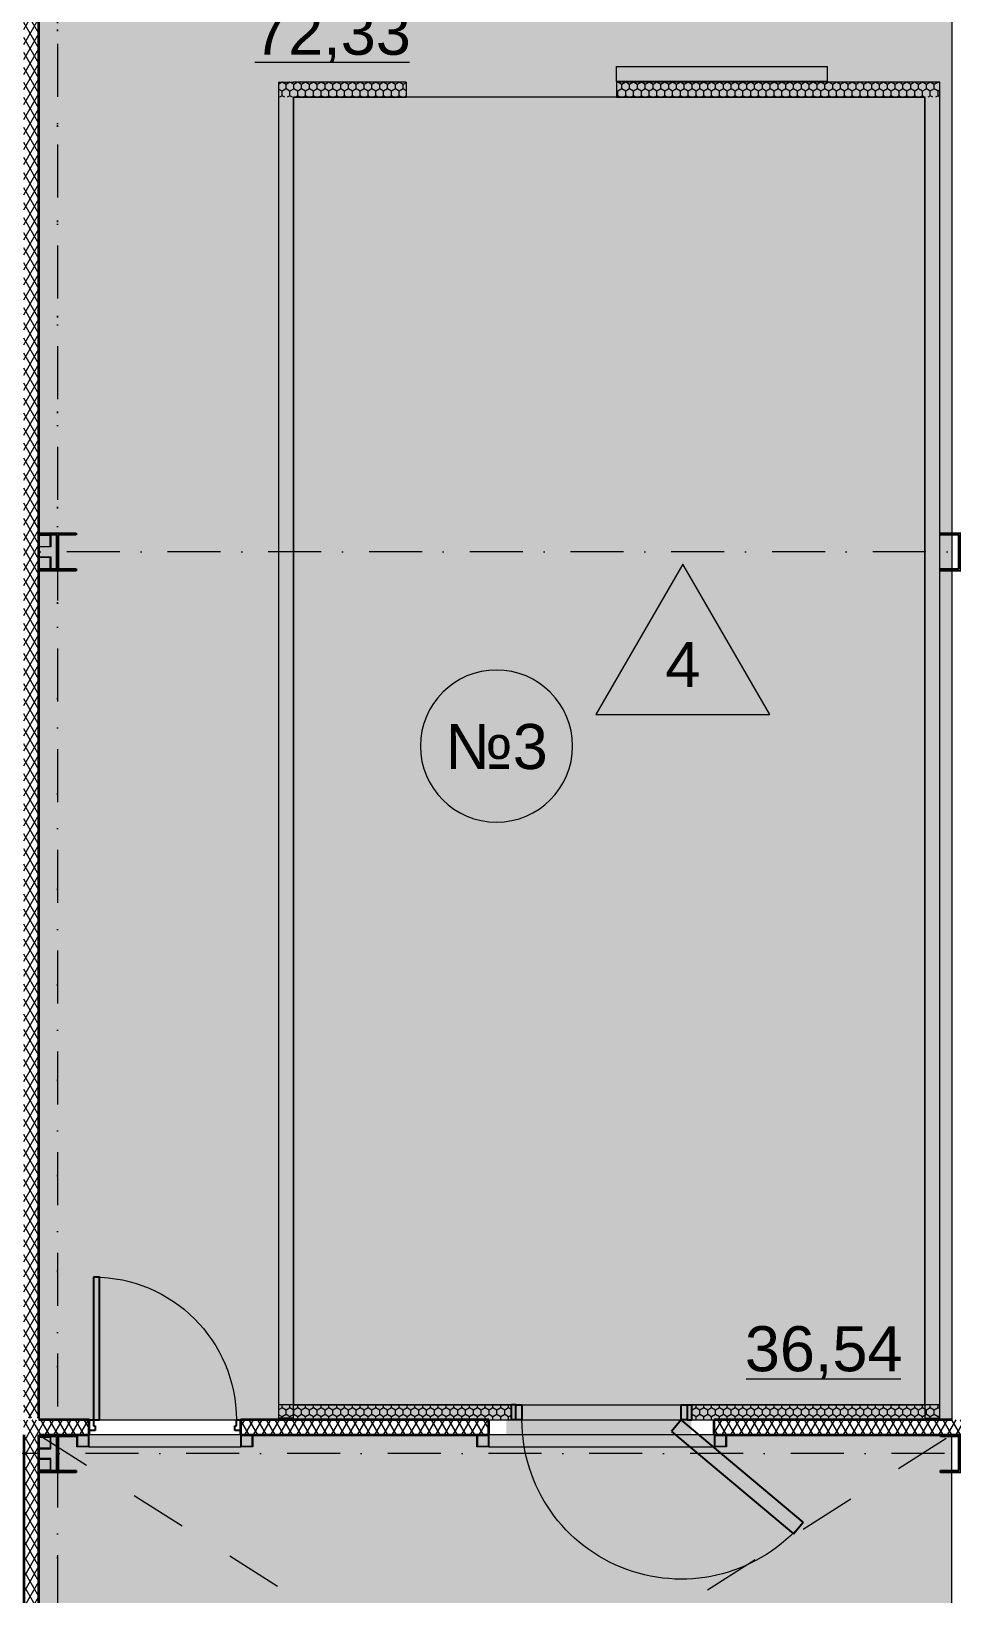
# Model space of a CAD drawing. Header units: millimetres. Extents: x -10605 to 104127, y -15987 to 52426.
# Drawn here: x 51825 to 57950, y 27068 to 37464 of the extents above; entities that cross this region are included whole.
import ezdxf
from ezdxf.enums import TextEntityAlignment as Align

# ---------------------------------------------------------------- set-up
doc = ezdxf.new("R2010")
doc.units = ezdxf.units.MM
doc.header["$MEASUREMENT"] = 0
for name, pattern in [('Dot & Dashed', [670.277762, 352.777767, -176.388884, 0, -141.111112]), ('roto_dd', [752.592, 376.296, -376.296]), ('Крупный пунктир', [634.99999, 0, -634.99999]), ('Штриховая', [300, 200, -100])]:
    doc.linetypes.add(name, pattern=pattern)
for name, color, linetype in [('Двери Archicad', 7, 'Continuous'), ('Зоны', 7, 'Continuous'), ('Зоны морозильные камеры', 7, 'Continuous'), ('Металлический каркас здания', 7, 'Continuous'), ('Морозильные камеры', 7, 'Continuous'), ('Оси', 7, 'Continuous'), ('Стены', 7, 'Continuous')]:
    doc.layers.add(name, color=color, linetype=linetype)
for name, color, linetype, lineweight in [('Двери Archicad_Ном._пера__3', 7, 'Continuous', 0), ('Двери Archicad_Ном._пера__97', 7, 'Continuous', 35), ('Двери Archicad_Ном._пера__98', 7, 'Continuous', 25), ('Зоны морозильные камеры_Ном._пера__100', 7, 'Continuous', 9), ('Зоны_Ном._пера__91', 255, 'Continuous', 0), ('Мебель и  оборудование_Ном._пера__200', 7, 'Continuous', 0), ('Металлический каркас здания_Ном._пера__98', 7, 'Continuous', 25), ('Металлический каркас здания_Ном._пера__99', 7, 'Continuous', 15), ('Оси_Ном._пера__200', 7, 'Continuous', 0), ('Паспорта Зон Archicad_Ном._пера__100', 7, 'Continuous', 9), ('Стены _Ном._пера__97', 7, 'Continuous', 35)]:
    doc.layers.add(name, color=color, linetype=linetype, lineweight=lineweight)
for name, color, linetype, lineweight, true_color in [('Двери Archicad_Ном._пера__6', 7, 'Continuous', 13, 0xc23fa3ff), ('Зоны морозильные камеры_Ном._пера__6', 7, 'Continuous', 13, 0xc23fa3ff), ('Морозильные камеры_Ном._пера__6', 7, 'Continuous', 13, 0xc23fa3ff)]:
    doc.layers.add(name, color=color, linetype=linetype, lineweight=lineweight, true_color=true_color)
doc.styles.add('РЎР“Р•РќР•Р\xa0РР\xa0_РЎРўРР›Р¬_1', font='arial.ttf')
pattern_1 = [(60, (0, 0), (-43.30127, 25), []), (120, (0, 0), (43.30127, 25), [])]
pattern_2 = [(90, (0, 0), (-60, 0), [])]
pattern_3 = [(90, (0, 0), (-51.961524, 0), [30, -60]), (90, (-25.98, 45), (-51.961524, 0), [30, -60]), (150, (-1e-14, 30), (25.980762, 45), [30, -60]), (150, (-51.96, 30), (25.980762, 45), [30, -60]), (210, (0, 0), (-25.980762, 45), [30, -60]), (210, (-51.96, -2e-14), (-25.980762, 45), [30, -60])]

# ---------------------------------------------------------------- blocks, each defined once
blk = doc.blocks.new('Разгрузочный тамбур_15_21', base_point=(53628, 38770))
at = {"layer": 'Зоны', "linetype": 'Continuous', "lineweight": 0, "true_color": 0x3f3f3f}
for points in [[(51875, 40125), (51875, 28225), (53470, 28225), (57870, 28225), (57953, 28225), (57953, 40125)], [(56216, 28225), (54986, 28225), (54986, 28125), (56216, 28125)]]:
    blk.add_hatch(color=250, dxfattribs=at).paths.add_polyline_path(points)
at = {"layer": 'Паспорта Зон Archicad_Ном._пера__100', "color": 7, "linetype": 'Continuous', "lineweight": 9}
blk.add_line((53312, 37258), (54341, 37258), dxfattribs=at)
at = {"layer": 'Паспорта Зон Archicad_Ном._пера__100', "color": 7, "lineweight": 9, "style": 'РЎР“Р•РќР•Р\xa0РР\xa0_РЎРўРР›Р¬_1'}
for tag, p in [('ROOM_NUMBER', (54310, 38687)), ('ROOM_AREA', (53826, 37458))]:
    blk.add_attdef(tag, text='', height=300, dxfattribs=at).set_placement(p, align=Align.MIDDLE_CENTER)
blk = doc.blocks.new('Стена_1', base_point=(51875, 40125))
at = {"layer": 'Стены', "linetype": 'Continuous', "lineweight": 0, "true_color": 0x000000}
h = blk.add_hatch(dxfattribs=at)
h.set_pattern_fill('Batt_Insulation__3_', color=18, style=0, pattern_type=2)
h.set_pattern_definition(pattern_1)
h.paths.add_polyline_path([(51875, 28235), (51875, 40125), (51775, 40125), (51775, 28235)])
at = {"layer": 'Стены _Ном._пера__97', "color": 7, "linetype": 'Continuous', "lineweight": 35, "flags": 128}
blk.add_lwpolyline([(51875, 28235), (51875, 40125)], dxfattribs=at)
blk = doc.blocks.new('Колонна SHS ГК 27')
at = {"layer": 'Металлический каркас здания_Ном._пера__99', "linetype": 'Continuous', "lineweight": 0, "true_color": 0xffffff}
h = blk.add_hatch(dxfattribs=at)
h.set_pattern_fill('Barabбs_tйglakц_бllу', style=0, pattern_type=2)
h.set_pattern_definition(pattern_2)
h.paths.add_polyline_path([(-40, -40), (40, -40), (40, 40), (-40, 40)])
h.paths.add_polyline_path([(-36.4, -36.4), (-36.4, 36.4), (36.4, 36.4), (36.4, -36.4)], flags=0)
at = {"layer": 'Металлический каркас здания_Ном._пера__99', "color": 7, "linetype": 'Continuous', "lineweight": 15}
for p, q in [((40, 40), (-40, 40)), ((-40, 40), (-40, -40)), ((-36.4, -36.4), (-36.4, 36.4)), ((-36.4, 36.4), (36.4, 36.4)), ((36.4, 36.4), (36.4, -36.4)), ((40, -40), (40, 40)), ((-40, -40), (40, -40)), ((36.4, -36.4), (-36.4, -36.4))]:
    blk.add_line(p, q, dxfattribs=at)
blk = doc.blocks.new('Труба Квадратного Сечения ГК SHS 27_5')
at = {"layer": 'Металлический каркас здания_Ном._пера__99', "color": 7, "linetype": 'Continuous', "lineweight": 15}
for p, q in [((505, 40), (0, 40)), ((0, 40), (0, 0)), ((0, 0), (0, -40)), ((1010, 40), (505, 40)), ((1010, 0), (1010, 40)), ((1010, -40), (1010, 0)), ((0, -40), (505, -40)), ((505, -40), (1010, -40))]:
    blk.add_line(p, q, dxfattribs=at)
blk = doc.blocks.new('Труба Квадратного Сечения ГК SHS 27_6')
at = {"layer": 'Металлический каркас здания_Ном._пера__99', "color": 7, "linetype": 'Continuous', "lineweight": 15}
for p, q in [((750, 40), (0, 40)), ((0, 40), (0, 0)), ((0, 0), (0, -40)), ((1500, 40), (750, 40)), ((1500, 0), (1500, 40)), ((1500, -40), (1500, 0)), ((0, -40), (750, -40)), ((750, -40), (1500, -40))]:
    blk.add_line(p, q, dxfattribs=at)
blk = doc.blocks.new('Зона подготовки товара_43_62', base_point=(54850, 26475))
at = {"layer": 'Зоны', "linetype": 'Continuous', "lineweight": 0, "true_color": 0x3f3f3f}
blk.add_hatch(color=250, dxfattribs=at).paths.add_polyline_path([(51875, 24275), (57950, 24275), (57950, 28125), (51875, 28125)])
at = {"layer": 'Паспорта Зон Archicad_Ном._пера__100', "color": 7, "linetype": 'Continuous', "lineweight": 9}
blk.add_line((56762, 24470), (57791, 24470), dxfattribs=at)
for start, end in [(0, 180), (180, 0)]:
    blk.add_arc((55765, 25301), 506, start, end, dxfattribs=at)
at = {"layer": 'Паспорта Зон Archicad_Ном._пера__100', "color": 7, "lineweight": 9, "style": 'РЎР“Р•РќР•Р\xa0РР\xa0_РЎРўРР›Р¬_1'}
for tag, p in [('ROOM_NUMBER', (55765, 25298)), ('ROOM_AREA', (57277, 24669))]:
    blk.add_attdef(tag, text='', height=300, dxfattribs=at).set_placement(p, align=Align.MIDDLE_CENTER)
blk = doc.blocks.new('Морозильная камера №3_№3_83', base_point=(55105, 33075))
at = {"layer": 'Зоны морозильные камеры_Ном._пера__6', "linetype": 'Continuous', "lineweight": 0, "true_color": 0x0f283f}
for points in [[(55770, 37025), (55770, 37125), (54270, 37125), (54270, 37025)], [(53570, 28325), (57770, 28325), (57770, 37025), (53570, 37025)]]:
    blk.add_hatch(color=158, dxfattribs=at).paths.add_polyline_path(points)
at = {"layer": 'Зоны морозильные камеры_Ном._пера__100', "color": 7, "linetype": 'Штриховая', "lineweight": 9, "flags": 128}
blk.add_lwpolyline([(53570, 28325), (57770, 28325), (57770, 37025), (53570, 37025)], close=True, dxfattribs=at)
at = {"layer": 'Паспорта Зон Archicad_Ном._пера__100', "color": 7, "linetype": 'Continuous', "lineweight": 9}
for p, q in [((56161, 33919), (55582, 32917)), ((56739, 32917), (56161, 33919)), ((55582, 32917), (56739, 32917)), ((56583, 28498), (57612, 28498))]:
    blk.add_line(p, q, dxfattribs=at)
for start, end in [(0, 180), (180, 0)]:
    blk.add_arc((54921, 32708), 506, start, end, dxfattribs=at)
at = {"layer": 'Паспорта Зон Archicad_Ном._пера__100', "color": 7, "lineweight": 9, "style": 'РЎР“Р•РќР•Р\xa0РР\xa0_РЎРўРР›Р¬_1'}
for tag, p in [('DUMMY_112', (56161, 33251)), ('ROOM_NUMBER', (54921, 32705)), ('ROOM_AREA', (57098, 28698))]:
    blk.add_attdef(tag, text='', height=300, dxfattribs=at).set_placement(p, align=Align.MIDDLE_CENTER)
blk = doc.blocks.new('Однопольная Дверь 27_3')
at = {"layer": 'Двери Archicad_Ном._пера__3', "color": 7, "linetype": 'Continuous', "lineweight": 0}
blk.add_arc((475, 0), 950, 90, 180, dxfattribs=at)
at = {"layer": 'Двери Archicad_Ном._пера__97', "color": 7, "linetype": 'Continuous', "lineweight": 35}
for p, q in [((-505, -70), (-505, 0)), ((-505, -70), (-505, 0)), ((505, -70), (505, 0)), ((505, -70), (505, 0)), ((-505, -100), (-505, -70)), ((505, -100), (505, -70))]:
    blk.add_line(p, q, dxfattribs=at)
at = {"layer": 'Двери Archicad_Ном._пера__98', "color": 7, "linetype": 'Continuous', "lineweight": 25}
for p, q in [((435, 0), (435, 950)), ((435, 950), (475, 950)), ((475, 950), (475, 0)), ((-475, 0), (-505, 0)), ((-505, 0), (-505, -70)), ((-475, -40), (-475, 0)), ((475, 0), (435, 0)), ((505, 0), (475, 0)), ((475, 0), (475, -40)), ((505, -70), (505, 0)), ((-505, -70), (-465, -70)), ((-465, -40), (-475, -40)), ((-465, -70), (-465, -40)), ((475, -40), (465, -40)), ((465, -40), (465, -70)), ((465, -70), (505, -70))]:
    blk.add_line(p, q, dxfattribs=at)
blk = doc.blocks.new('Простой Проем Двери')
at = {"layer": 'Двери Archicad_Ном._пера__97', "color": 7, "linetype": 'Continuous', "lineweight": 35}
for p, q in [((-750, 0), (-750, -100)), ((750, 0), (750, -100))]:
    blk.add_line(p, q, dxfattribs=at)
blk = doc.blocks.new('Стена_109', base_point=(98125, 28125))
at = {"layer": 'Стены', "linetype": 'Continuous', "lineweight": 0, "true_color": 0x000000}
h = blk.add_hatch(dxfattribs=at)
h.set_pattern_fill('Batt_Insulation__3_', color=18, style=0, pattern_type=2)
h.set_pattern_definition(pattern_1)
h.paths.add_polyline_path([(51875, 28225), (51875, 28125), (52210, 28125), (52210, 28225)])
h = blk.add_hatch(dxfattribs=at)
h.set_pattern_fill('Batt_Insulation__3_', color=18, style=0, pattern_type=2)
h.set_pattern_definition(pattern_1)
h.paths.add_polyline_path([(53220, 28125), (54870, 28125), (54870, 28225), (53220, 28225)])
h = blk.add_hatch(dxfattribs=at)
h.set_pattern_fill('Batt_Insulation__3_', color=18, style=0, pattern_type=2)
h.set_pattern_definition(pattern_1)
h.paths.add_polyline_path([(56370, 28125), (58210, 28125), (58210, 28225), (56370, 28225)])
at = {"layer": 'Стены _Ном._пера__97', "color": 7, "linetype": 'Continuous', "lineweight": 35}
for p, q in [((52210, 28155), (52210, 28225)), ((53220, 28155), (53220, 28225)), ((54870, 28125), (54870, 28225)), ((56370, 28125), (56370, 28225)), ((52210, 28125), (52210, 28155)), ((53220, 28125), (53220, 28155))]:
    blk.add_line(p, q, dxfattribs=at)
at = {"layer": 'Стены _Ном._пера__97', "color": 7, "linetype": 'Continuous', "lineweight": 35, "flags": 128}
for points in [[(52210, 28225), (51875, 28225)], [(54870, 28225), (53220, 28225)], [(57950, 28225), (56370, 28225)], [(51875, 28125), (52210, 28125)], [(53220, 28125), (54870, 28125)], [(56370, 28125), (58210, 28125)]]:
    blk.add_lwpolyline(points, dxfattribs=at)
at = {"layer": 'Двери Archicad', "color": 7, "linetype": 'Continuous', "lineweight": 50, "xscale": -1, "zscale": 1000}
blk.add_blockref('Однопольная Дверь 27_3', (52715, 28225), dxfattribs=at)
at = {"layer": 'Двери Archicad', "color": 7, "linetype": 'Continuous', "lineweight": 50, "zscale": 1000, "rotation": 180}
blk.add_blockref('Простой Проем Двери', (55620, 28125), dxfattribs=at)
blk = doc.blocks.new('Стена_133', base_point=(53470, 37125))
at = {"layer": 'Морозильные камеры', "linetype": 'Continuous', "lineweight": 0, "true_color": 0x000000}
h = blk.add_hatch(dxfattribs=at)
h.set_pattern_fill('Styrofoam_SM_Insulation__3_', color=18, style=0, pattern_type=2)
h.set_pattern_definition(pattern_3)
h.paths.add_polyline_path([(53470, 37125), (53570, 37025), (53570, 37125)])
h = blk.add_hatch(dxfattribs=at)
h.set_pattern_fill('Styrofoam_SM_Insulation__3_', color=18, style=0, pattern_type=2)
h.set_pattern_definition(pattern_3)
h.paths.add_polyline_path([(53470, 37025), (53570, 37025), (53470, 37125)])
h = blk.add_hatch(dxfattribs=at)
h.set_pattern_fill('Styrofoam_SM_Insulation__3_', color=18, style=0, pattern_type=2)
h.set_pattern_definition(pattern_3)
h.paths.add_polyline_path([(53470, 37025), (53470, 28235), (53570, 28235), (53570, 37025)])
h = blk.add_hatch(dxfattribs=at)
h.set_pattern_fill('Styrofoam_SM_Insulation__3_', color=18, style=0, pattern_type=2)
h.set_pattern_definition(pattern_3)
h.paths.add_polyline_path([(53470, 28225), (53570, 28225), (53570, 28235), (53470, 28235)])
at = {"layer": 'Морозильные камеры_Ном._пера__6', "color": 161, "linetype": 'Continuous', "lineweight": 13, "true_color": 0x3fa3ff, "flags": 128}
for points in [[(53470, 37125), (53570, 37125)], [(53470, 37125), (53470, 28235)], [(53570, 28235), (53570, 37025)], [(53570, 28235), (53470, 28235)]]:
    blk.add_lwpolyline(points, dxfattribs=at)
blk = doc.blocks.new('Стена_134', base_point=(57870, 28225))
at = {"layer": 'Морозильные камеры', "linetype": 'Continuous', "lineweight": 0, "true_color": 0x000000}
h = blk.add_hatch(dxfattribs=at)
h.set_pattern_fill('Styrofoam_SM_Insulation__3_', color=18, style=0, pattern_type=2)
h.set_pattern_definition(pattern_3)
h.paths.add_polyline_path([(57770, 37125), (57770, 37025), (57870, 37125)])
h = blk.add_hatch(dxfattribs=at)
h.set_pattern_fill('Styrofoam_SM_Insulation__3_', color=18, style=0, pattern_type=2)
h.set_pattern_definition(pattern_3)
h.paths.add_polyline_path([(57770, 37025), (57870, 37025), (57870, 37125)])
h = blk.add_hatch(dxfattribs=at)
h.set_pattern_fill('Styrofoam_SM_Insulation__3_', color=18, style=0, pattern_type=2)
h.set_pattern_definition(pattern_3)
h.paths.add_polyline_path([(57770, 37025), (57770, 28235), (57870, 28235), (57870, 37025)])
h = blk.add_hatch(dxfattribs=at)
h.set_pattern_fill('Styrofoam_SM_Insulation__3_', color=18, style=0, pattern_type=2)
h.set_pattern_definition(pattern_3)
h.paths.add_polyline_path([(57770, 28225), (57870, 28225), (57870, 28235), (57770, 28235)])
at = {"layer": 'Морозильные камеры_Ном._пера__6', "color": 161, "linetype": 'Continuous', "lineweight": 13, "true_color": 0x3fa3ff, "flags": 128}
for points in [[(57870, 37125), (57770, 37125)], [(57870, 28235), (57870, 37125)], [(57770, 37025), (57770, 28235)], [(57770, 28235), (57870, 28235)]]:
    blk.add_lwpolyline(points, dxfattribs=at)
blk = doc.blocks.new('Наружная Раздвижная Дверь 27')
at = {"layer": 'Двери Archicad_Ном._пера__3', "color": 7, "linetype": 'Continuous', "lineweight": 0}
for p, q in [((700, 105), (2100, 105)), ((700, 5), (700, 105)), ((2100, 105), (2100, 5)), ((2100, 5), (700, 5))]:
    blk.add_line(p, q, dxfattribs=at)
at = {"layer": 'Двери Archicad_Ном._пера__6', "color": 161, "linetype": 'Continuous', "lineweight": 13, "true_color": 0x3fa3ff}
for p, q in [((-700, 0), (-700, -100)), ((700, 0), (700, -100))]:
    blk.add_line(p, q, dxfattribs=at)
blk = doc.blocks.new('Стена_277', base_point=(57870, 37125))
at = {"layer": 'Морозильные камеры', "linetype": 'Continuous', "lineweight": 0, "true_color": 0x000000}
h = blk.add_hatch(dxfattribs=at)
h.set_pattern_fill('Styrofoam_SM_Insulation__3_', color=18, style=0, pattern_type=2)
h.set_pattern_definition(pattern_3)
h.paths.add_polyline_path([(53570, 37125), (53570, 37025), (54320, 37025), (54320, 37125)])
h = blk.add_hatch(dxfattribs=at)
h.set_pattern_fill('Styrofoam_SM_Insulation__3_', color=18, style=0, pattern_type=2)
h.set_pattern_definition(pattern_3)
h.paths.add_polyline_path([(57770, 37125), (55720, 37125), (55720, 37025), (57770, 37025)])
at = {"layer": 'Морозильные камеры_Ном._пера__6', "color": 161, "linetype": 'Continuous', "lineweight": 13, "true_color": 0x3fa3ff}
for p, q in [((54320, 37125), (54320, 37025)), ((55720, 37125), (55720, 37025))]:
    blk.add_line(p, q, dxfattribs=at)
at = {"layer": 'Морозильные камеры_Ном._пера__6', "color": 161, "linetype": 'Continuous', "lineweight": 13, "true_color": 0x3fa3ff, "flags": 128}
for points in [[(54320, 37125), (53570, 37125)], [(57770, 37125), (55720, 37125)], [(53570, 37025), (54320, 37025)], [(55720, 37025), (57770, 37025)]]:
    blk.add_lwpolyline(points, dxfattribs=at)
at = {"layer": 'Двери Archicad', "color": 7, "linetype": 'Continuous', "lineweight": 50, "zscale": 1000}
blk.add_blockref('Наружная Раздвижная Дверь 27', (55020, 37125), dxfattribs=at)
blk = doc.blocks.new('Однопольная Дверь 27_4')
at = {"layer": 'Двери Archicad_Ном._пера__3', "color": 7, "linetype": 'Continuous', "lineweight": 0}
blk.add_arc((530, 0), 1060, 40, 180, dxfattribs=at)
at = {"layer": 'Двери Archicad_Ном._пера__6', "color": 161, "linetype": 'Continuous', "lineweight": 13, "true_color": 0x3fa3ff}
for p, q in [((-600, 0), (-600, -100)), ((-600, 0), (-600, -100)), ((600, 0), (600, -100)), ((600, 0), (600, -100))]:
    blk.add_line(p, q, dxfattribs=at)
at = {"layer": 'Двери Archicad_Ном._пера__98', "color": 7, "linetype": 'Continuous', "lineweight": 25}
for p, q in [((466, 77), (1278, 758)), ((1278, 758), (1342, 681)), ((1342, 681), (530, 0)), ((-570, 0), (-600, 0)), ((-600, 0), (-600, -100)), ((-530, 0), (-570, 0)), ((-570, 0), (-570, -100)), ((-530, -100), (-530, 0)), ((530, 0), (466, 77)), ((570, 0), (530, 0)), ((530, 0), (530, -100)), ((570, 0), (600, 0)), ((570, -100), (570, 0)), ((600, 0), (600, -100)), ((-570, -100), (-600, -100)), ((-570, -100), (-530, -100)), ((530, -100), (570, -100)), ((570, -100), (600, -100))]:
    blk.add_line(p, q, dxfattribs=at)
blk = doc.blocks.new('Стена_286', base_point=(53470, 28225))
at = {"layer": 'Морозильные камеры', "linetype": 'Continuous', "lineweight": 0, "true_color": 0x000000}
h = blk.add_hatch(dxfattribs=at)
h.set_pattern_fill('Styrofoam_SM_Insulation__3_', color=18, style=0, pattern_type=2)
h.set_pattern_definition(pattern_3)
h.paths.add_polyline_path([(53470, 28225), (55020, 28225), (55020, 28325), (53470, 28325)])
h = blk.add_hatch(dxfattribs=at)
h.set_pattern_fill('Styrofoam_SM_Insulation__3_', color=18, style=0, pattern_type=2)
h.set_pattern_definition(pattern_3)
h.paths.add_polyline_path([(56220, 28225), (57870, 28225), (57870, 28325), (56220, 28325)])
at = {"layer": 'Морозильные камеры_Ном._пера__6', "color": 161, "linetype": 'Continuous', "lineweight": 13, "true_color": 0x3fa3ff}
for p, q in [((55020, 28225), (55020, 28325)), ((56220, 28225), (56220, 28325))]:
    blk.add_line(p, q, dxfattribs=at)
at = {"layer": 'Морозильные камеры_Ном._пера__6', "color": 161, "linetype": 'Continuous', "lineweight": 13, "true_color": 0x3fa3ff, "flags": 128}
for points in [[(55020, 28325), (53470, 28325)], [(53470, 28325), (53470, 28225)], [(57870, 28325), (56220, 28325)], [(57870, 28225), (57870, 28325)], [(53470, 28225), (55020, 28225)], [(56220, 28225), (57870, 28225)]]:
    blk.add_lwpolyline(points, dxfattribs=at)
at = {"layer": 'Двери Archicad', "color": 7, "linetype": 'Continuous', "lineweight": 50, "xscale": -0.9999999999999999, "zscale": 1000, "rotation": 180.0000009037798}
blk.add_blockref('Однопольная Дверь 27_4', (55620, 28225), dxfattribs=at)
blk = doc.blocks.new('Стена_309', base_point=(51875, 28225))
at = {"layer": 'Стены', "linetype": 'Continuous', "lineweight": 0, "true_color": 0x000000}
h = blk.add_hatch(dxfattribs=at)
h.set_pattern_fill('Batt_Insulation__3_', color=18, style=0, pattern_type=2)
h.set_pattern_definition(pattern_1)
h.paths.add_polyline_path([(51875, 24175), (51875, 28225), (51775, 28225), (51775, 24175)])
h = blk.add_hatch(dxfattribs=at)
h.set_pattern_fill('Batt_Insulation__3_', color=18, style=0, pattern_type=2)
h.set_pattern_definition(pattern_1)
h.paths.add_polyline_path([(51775, 24165), (51775, 21875), (51875, 21875), (51875, 24165)])
at = {"layer": 'Стены _Ном._пера__97', "color": 7, "linetype": 'Continuous', "lineweight": 35, "flags": 128}
for points in [[(51775, 28125), (51775, 21875)], [(51875, 24275), (51875, 28125)], [(51875, 21875), (51875, 24165)]]:
    blk.add_lwpolyline(points, dxfattribs=at)
blk = doc.blocks.new('Колонна Универсальная 27')
at = {"layer": 'Металлический каркас здания_Ном._пера__98', "linetype": 'Continuous', "lineweight": 0, "true_color": 0xffffff}
h = blk.add_hatch(dxfattribs=at)
h.set_pattern_fill('Barabбs_tйglakц_бllу', style=0, pattern_type=2)
h.set_pattern_definition(pattern_2)
h.paths.add_polyline_path([(-125, -125), (125, -125), (125, -113), (4, -113), (4, 113), (125, 113), (125, 125), (-125, 125), (-125, 113), (-4, 113), (-4, -113), (-125, -113)])
at = {"layer": 'Металлический каркас здания_Ном._пера__98', "color": 7, "linetype": 'Continuous', "lineweight": 25}
for p, q in [((125, 125), (-125, 125)), ((-125, 125), (-125, 113)), ((-125, 113), (-4, 113)), ((-4, 113), (-4, -113)), ((4, -113), (4, 113)), ((4, 113), (125, 113)), ((125, 113), (125, 125)), ((-4, -113), (-125, -113)), ((-125, -113), (-125, -125)), ((-125, -125), (125, -125)), ((125, -113), (4, -113)), ((125, -125), (125, -113))]:
    blk.add_line(p, q, dxfattribs=at)
blk = doc.blocks.new('Стандартный Маркер Сетки_3')
at = {"layer": 'Оси_Ном._пера__200', "color": 7, "linetype": 'Dot & Dashed', "lineweight": 0}
blk.add_line((0, 0), (107930, 0), dxfattribs=at)
at = {"layer": 'Оси_Ном._пера__200', "color": 7, "lineweight": 0, "style": 'РЎР“Р•РќР•Р\xa0РР\xa0_РЎРўРР›Р¬_1'}
blk.add_attdef('AC_MarkerText_1', text='', height=300, dxfattribs=at).set_placement((108330, 150), align=Align.TOP_CENTER)
blk = doc.blocks.new('Стандартный Маркер Сетки')
at = {"layer": 'Оси_Ном._пера__200', "color": 7, "linetype": 'Dot & Dashed', "lineweight": 0}
blk.add_line((0, 0), (107805, 0), dxfattribs=at)
at = {"layer": 'Оси_Ном._пера__200', "color": 7, "lineweight": 0, "style": 'РЎР“Р•РќР•Р\xa0РР\xa0_РЎРўРР›Р¬_1'}
blk.add_attdef('AC_MarkerText_1', text='', height=300, dxfattribs=at).set_placement((108205, 150), align=Align.TOP_CENTER)
blk = doc.blocks.new('Двутавp К 26020-83 27')
at = {"layer": 'Металлический каркас здания_Ном._пера__98', "color": 7, "linetype": 'Крупный пунктир', "lineweight": 25}
blk.add_line((0, 0), (39875, 0), dxfattribs=at)
blk = doc.blocks.new('Стандартный Маркер Сетки_5')
at = {"layer": 'Оси_Ном._пера__200', "color": 7, "linetype": 'Dot & Dashed', "lineweight": 0}
blk.add_line((0, 0), (55249, 0), dxfattribs=at)
at = {"layer": 'Оси_Ном._пера__200', "color": 7, "lineweight": 0, "style": 'РЎР“Р•РќР•Р\xa0РР\xa0_РЎРўРР›Р¬_1'}
blk.add_attdef('AC_MarkerText_1', text='', height=300, rotation=90, dxfattribs=at).set_placement((55430, -69), align=Align.TOP_CENTER)

msp = doc.modelspace()

# ---------------------------------------------------------------- linework, layer by layer
at = {"layer": 'Зоны морозильные камеры_Ном._пера__6', "color": 161, "linetype": 'Continuous', "lineweight": 13, "true_color": 0x3fa3ff, "flags": 128}
msp.add_lwpolyline([(53570.00007, 28325.00012), (57770.05674, 28325.00012), (57770.05674, 37025.00012), (53570.00007, 37025.00012)], close=True, dxfattribs=at)
at = {"layer": 'Зоны_Ном._пера__91', "color": 255, "linetype": 'Continuous', "lineweight": 0, "flags": 128}
for points in [[(51875.055, 40125.00012), (51875.055, 28225.00005), (53470.00005, 28225.00005), (57870.05685, 28225.00005), (57953.39327, 28225.00005), (57953.39327, 40125.00012)], [(51875, 24274.50005), (57949.99994, 24274.50005), (57949.99994, 28125.00005), (51875, 28125.00005)]]:
    msp.add_lwpolyline(points, close=True, dxfattribs=at)
at = {"layer": 'Мебель и  оборудование_Ном._пера__200', "color": 7, "linetype": 'roto_dd', "lineweight": 0, "flags": 128}
for points in [[(51875, 28125.00005), (57949.99994, 24274.50005)], [(51875, 24274.50005), (57949.99994, 28125.00005)]]:
    msp.add_lwpolyline(points, dxfattribs=at)

# ---------------------------------------------------------------- block references
at = {"layer": 'Зоны', "color": 7, "linetype": 'Continuous', "lineweight": 9}
ref = msp.add_blockref('Разгрузочный тамбур_15_21', (53628.24052, 38769.61505), dxfattribs=at)
ref.add_attrib('ROOM_AREA', '72,33', dxfattribs={"layer": 'Паспорта Зон Archicad_Ном._пера__100', "color": 7, "lineweight": 9, "height": 300, "style": 'РЎР“Р•РќР•Р\xa0РР\xa0_РЎРўРР›Р¬_1'}).set_placement((53826.4997, 37457.75342), align=Align.MIDDLE_CENTER)
msp.add_blockref('Зона подготовки товара_43_62', (54850.35747, 26474.50005), dxfattribs=at).add_auto_attribs({'ROOM_NUMBER': '43', 'ROOM_AREA': '23,39'})
at = {"layer": 'Зоны морозильные камеры', "color": 7, "linetype": 'Continuous', "lineweight": 9}
msp.add_blockref('Морозильная камера №3_№3_83', (55104.90942, 33075.01501), dxfattribs=at).add_auto_attribs({'ROOM_NUMBER': '№3', 'ROOM_AREA': '36,54', 'DUMMY_112': '4'})
at = {"layer": 'Металлический каркас здания', "color": 7, "linetype": 'Continuous', "lineweight": 9, "xscale": -1, "zscale": 1000, "rotation": 270}
msp.add_blockref('Двутавp К 26020-83 27', (52000, 0), dxfattribs=at)
at = {"layer": 'Металлический каркас здания_Ном._пера__98', "color": 7, "linetype": 'Continuous', "lineweight": 25, "xscale": -1, "zscale": 1000}
for p in [(52000.055, 33999.99222), (58000.21556, 33999.99222), (52000, 28000.00005), (58000.02889, 28000.00005)]:
    msp.add_blockref('Колонна Универсальная 27', p, dxfattribs=at)
at = {"layer": 'Металлический каркас здания_Ном._пера__99', "color": 7, "linetype": 'Continuous', "lineweight": 15, "xscale": -1, "zscale": 1000}
for p in [(51915, 34072.99222), (51915, 33926.99222), (52169.50008, 28085.00005), (53259.50008, 28085.00005)]:
    msp.add_blockref('Колонна SHS ГК 27', p, dxfattribs=at)
at = {"layer": 'Металлический каркас здания_Ном._пера__99', "color": 7, "linetype": 'Continuous', "lineweight": 15, "zscale": 1000, "rotation": 180}
for name, p in [('Колонна SHS ГК 27', (51915, 28073.00005)), ('Труба Квадратного Сечения ГК SHS 27_6', (56370.52848, 28085.00005)), ('Колонна SHS ГК 27', (51915, 27927.00005))]:
    msp.add_blockref(name, p, dxfattribs=at)
at = {"layer": 'Металлический каркас здания_Ном._пера__99', "color": 7, "linetype": 'Continuous', "lineweight": 15, "zscale": 1000}
msp.add_blockref('Труба Квадратного Сечения ГК SHS 27_5', (52209.50008, 28085.00005), dxfattribs=at)
at = {"layer": 'Металлический каркас здания_Ном._пера__99', "color": 7, "linetype": 'Continuous', "lineweight": 15, "xscale": -1, "zscale": 1000, "rotation": 180}
for p in [(54830.52848, 28085.00005), (56410.52848, 28085.00005)]:
    msp.add_blockref('Колонна SHS ГК 27', p, dxfattribs=at)
at = {"layer": 'Морозильные камеры', "color": 161, "lineweight": 13, "true_color": 0x3fa3ff}
for name, p in [('Стена_277', (57870.05681, 37125.00012)), ('Стена_133', (53470.00014, 37125.00012)), ('Стена_134', (57870.05667, 28225.00005)), ('Стена_286', (53470, 28225.00005))]:
    msp.add_blockref(name, p, dxfattribs=at)
at = {"layer": 'Оси', "color": 8, "linetype": 'Continuous', "lineweight": 0, "true_color": 0x747474, "zscale": 1000, "rotation": 270}
msp.add_blockref('Стандартный Маркер Сетки_5', (52000.00007, 40061.92808), dxfattribs=at)
at = {"layer": 'Оси', "color": 8, "linetype": 'Continuous', "lineweight": 0, "true_color": 0x747474, "xscale": -1, "zscale": 1000}
for name, p in [('Стандартный Маркер Сетки', (98000.00007, 34000.00005)), ('Стандартный Маркер Сетки_3', (98125, 28000.00005))]:
    msp.add_blockref(name, p, dxfattribs=at)
at = {"layer": 'Стены', "color": 7, "lineweight": 35}
for name, p in [('Стена_1', (51875, 40125.00005)), ('Стена_109', (98125, 28125.00005)), ('Стена_309', (51875, 28225.00002))]:
    msp.add_blockref(name, p, dxfattribs=at)

doc.saveas('drawing.dxf')
